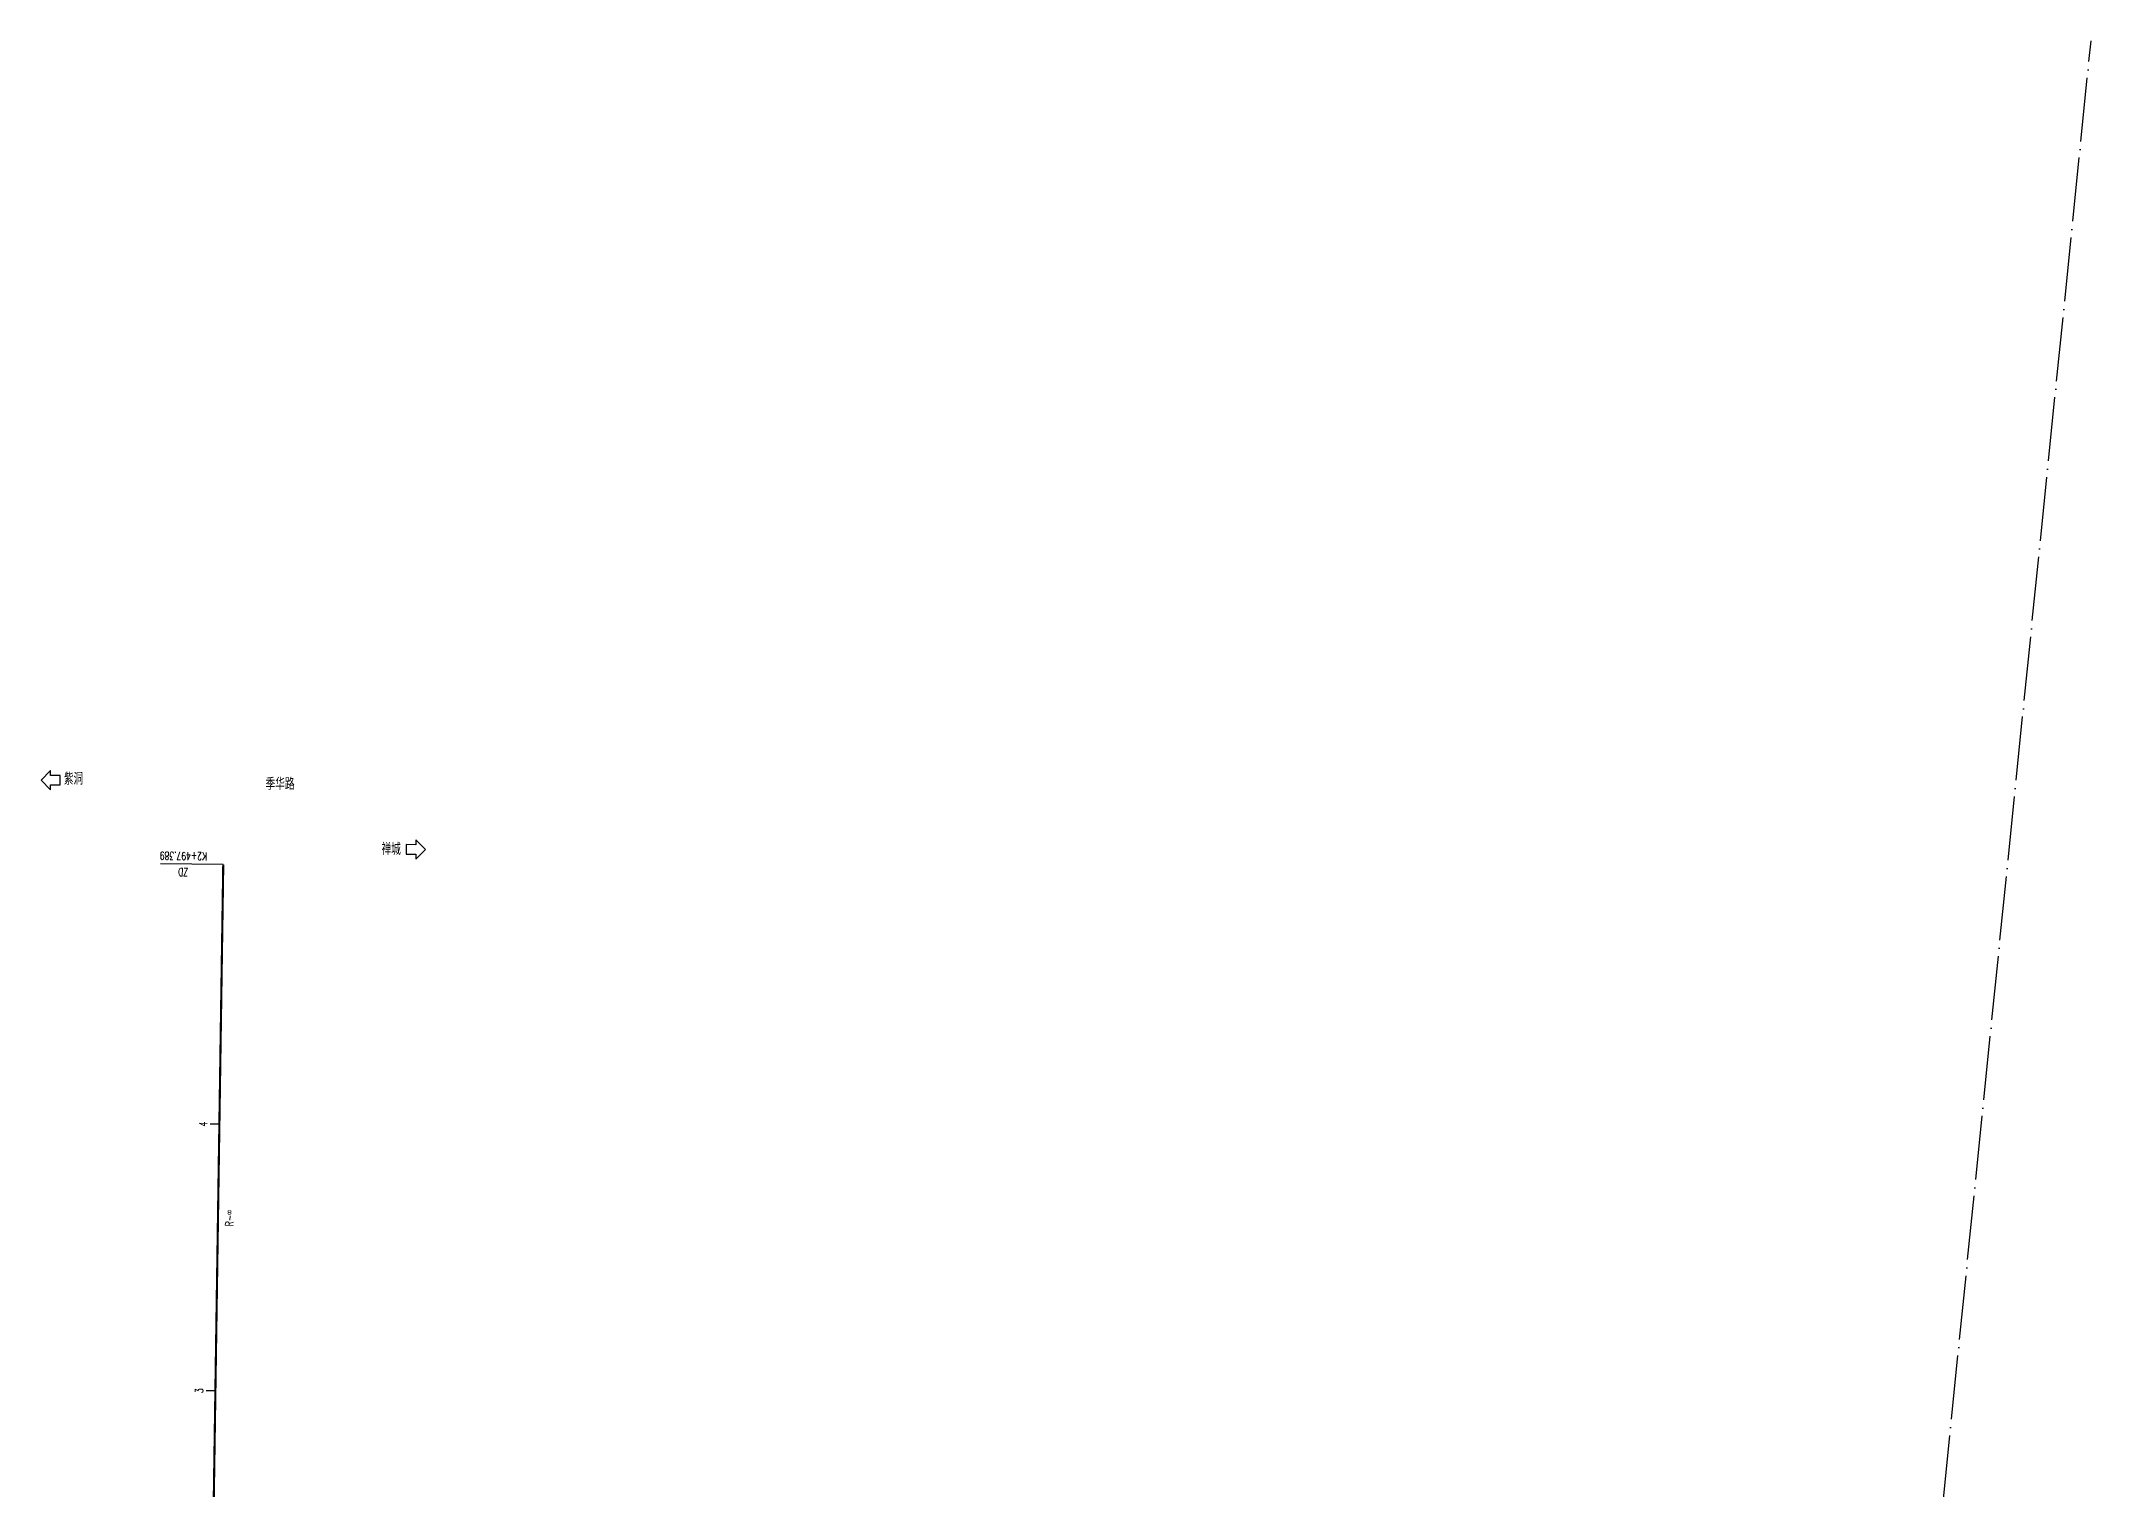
# Model space of a CAD drawing. Header units: inches. Extents: x 499362 to 502582, y 2542122 to 2545349.
# Drawn here: x 500717 to 501485, y 2544806 to 2545349 of the extents above; entities that cross this region are included whole.
import ezdxf
from ezdxf.enums import TextEntityAlignment as Align

# ---------------------------------------------------------------- set-up
doc = ezdxf.new("R2010")
doc.units = ezdxf.units.IN
doc.header["$MEASUREMENT"] = 0
doc.linetypes.add('ACAD_ISO04W100', pattern=[30, 24, -3, 0, -3])
for name, color, linetype in [('0-文字', 7, 'Continuous'), ('0-段落划分', 2, 'Continuous'), ('canshu', 7, 'Continuous'), ('circle', 3, 'Continuous'), ('station', 6, 'Continuous'), ('zhix', 7, 'Continuous'), ('要素桩', 7, 'Continuous')]:
    doc.layers.add(name, color=color, linetype=linetype)
doc.styles.add('GTF_XW', font='simplex1.shx', dxfattribs={"width": 0.7, "bigfont": 'hztxt.shx'})
doc.styles.get("Standard").update_dxf_attribs({"font": 'simplex1.shx', "width": 0.7, "bigfont": 'hztxt.shx'})

# ---------------------------------------------------------------- blocks, each defined once
blk = doc.blocks.new('A$C3A006F90')
at = {"layer": '0-段落划分', "color": 6, "linetype": 'ACAD_ISO04W100'}
blk.add_line((501375.41, 2544263.1), (501485.31, 2545348.91), dxfattribs=at)

msp = doc.modelspace()

# ---------------------------------------------------------------- linework, layer by layer
at = {"layer": '0-文字', "ltscale": 1000, "flags": 128}
for points in [[(500716.83, 2545071.7), (500720.44, 2545068.12), (500720.43, 2545069.92), (500724.03, 2545069.93), (500724.02, 2545073.53), (500720.42, 2545073.52), (500720.41, 2545075.32), (500716.83, 2545071.7)], [(500860.92, 2545045.7), (500857.34, 2545049.33), (500857.33, 2545047.53), (500853.73, 2545047.55), (500853.71, 2545043.95), (500857.31, 2545043.93), (500857.3, 2545042.13), (500860.92, 2545045.7)]]:
    msp.add_lwpolyline(points, dxfattribs=at)
at = {"layer": 'circle', "flags": 128}
msp.add_lwpolyline([(501098.74, 2542642), (501070.02, 2543056.24), (500722.15, 2543579.97), (500789.69, 2544110.56), (500796.25, 2544564.61), (500780.14, 2544704.36), (500785.15, 2545040.06)], dxfattribs=at)
at = {"layer": 'circle'}
msp.add_circle((500785.15, 2545040.06), 0, dxfattribs=at)
at = {"layer": 'station'}
for p, q in [((500783.7, 2544942.68), (500780.27, 2544942.73)), ((500782.2, 2544842.69), (500778.78, 2544842.74))]:
    msp.add_line(p, q, dxfattribs=at)
at = {"layer": 'zhix', "const_width": 0.8, "flags": 128}
msp.add_lwpolyline([(500790.91, 2544194.77), (500795.24, 2544494.72, 0.032326), (500788.25, 2544634.05, -0.032451), (500781.19, 2544775.13), (500785.15, 2545040.06)], format="xyb", dxfattribs=at)
at = {"layer": '要素桩'}
msp.add_line((500785.15, 2545040.06), (500761.68, 2545040.41), dxfattribs=at)

# ---------------------------------------------------------------- block references
at = {"layer": '0-段落划分'}
msp.add_blockref('A$C3A006F90', (0, 0), dxfattribs=at)

# ---------------------------------------------------------------- texts
at = {"layer": '0-文字', "ltscale": 1000, "width": 0.7}
for s, rotation, p in [('紫洞', 0.05841, (500732.63, 2545072.24)), ('季华路', 0.05841, (500811.88, 2545070.35)), ('禅城', 359.46647, (500851.73, 2545045.9))]:
    msp.add_text(s, height=4.5, rotation=rotation, dxfattribs=at).set_placement(p, align=Align.MIDDLE_RIGHT)
at = {"layer": 'canshu', "style": 'GTF_XW', "width": 0.7}
msp.add_text('R-∞', height=3, rotation=89.14378, dxfattribs=at).set_placement((500787.46, 2544907.53), align=Align.MIDDLE)
at = {"layer": 'station', "style": 'GTF_XW', "width": 0.7}
for s, p in [('4', (500779.13, 2544942.75)), ('3', (500777.63, 2544842.76))]:
    msp.add_text(s, height=3, rotation=89.14378, dxfattribs=at).set_placement(p, align=Align.CENTER)
at = {"layer": '要素桩', "style": 'GTF_XW', "width": 0.7}
for s, p in [('K2+497.389', (500770.2, 2545043.28)), ('ZD', (500770.11, 2545037.28))]:
    msp.add_text(s, height=3, rotation=179.14378, dxfattribs=at).set_placement(p, align=Align.MIDDLE)

doc.saveas('drawing.dxf')
